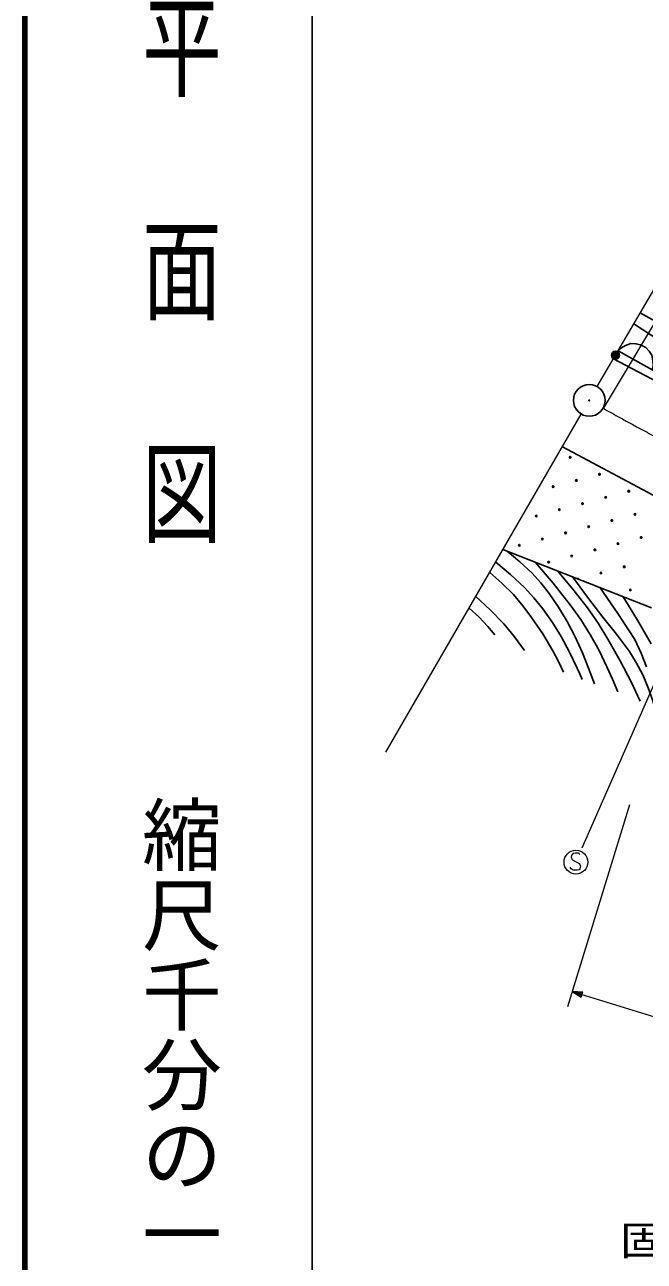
# Model space of a CAD drawing. Units: millimetres, scale not verified. Extents: x 40000 to 680000, y 20000 to 380000.
# Drawn here: x 40000 to 78794, y 261784 to 339257 of the extents above; entities that cross this region are included whole.
import ezdxf
from ezdxf.enums import TextEntityAlignment as Align

# ---------------------------------------------------------------- set-up
doc = ezdxf.new("R2010")
doc.units = ezdxf.units.MM
doc.header["$LTSCALE"] = 1000
doc.linetypes.add('CHAIN', pattern=[18.5, 12, -1.5, 3.5, -1.5])
for name, color, linetype, lineweight in [('M-BGD', 7, 'Continuous', 25), ('M-BGD-HTXT', 7, 'Continuous', 13), ('M-BMK', 2, 'CHAIN', 13), ('M-TTL', 2, 'Continuous', 140), ('M-TTL-BAND', 7, 'Continuous', 25)]:
    doc.layers.add(name, color=color, linetype=linetype, lineweight=lineweight)
doc.layers.add('M-OTRS', color=7, linetype='Continuous')
doc.styles.add('@ＭＳ ゴシック', font='')
doc.styles.add('ＭＳ ゴシック', font='')
doc.styles.get('@ＭＳ ゴシック').set_extended_font_data('@MS Gothic')
doc.styles.get('ＭＳ ゴシック').set_extended_font_data('MS Gothic')

# ---------------------------------------------------------------- blocks, each defined once
blk = doc.blocks.new('BUHIN1')
at = {"color": 7, "linetype": 'Continuous', "lineweight": 25}
blk.add_lwpolyline([(893, -841), (1019, -572), (1076, -297), (1087, 63), (991, 355), (844, 620), (568, 880), (295, 1011), (-2, 1089), (-361, 1056), (-628, 979), (-893, 841)], dxfattribs=at)
blk = doc.blocks.new('BUHIN101')
at = {"color": 3, "linetype": 'Continuous', "lineweight": 25}
for radius in [995, 30]:
    blk.add_circle((0, 0), radius, dxfattribs=at)
blk = doc.blocks.new('BUHIN105')
at = {"color": 7, "linetype": 'Continuous', "lineweight": 13}
blk.add_lwpolyline([(343, 413), (314, 467), (265, 506), (193, 539), (80, 568), (-21, 566), (-115, 531), (-182, 463), (-207, 380), (-217, 325), (-206, 245), (-165, 192), (175, -136), (202, -213), (208, -311), (179, -396), (137, -459), (69, -512), (-52, -517), (-219, -475), (-289, -446), (-350, -396), (-395, -327), (-425, -230)], dxfattribs=at)
blk.add_circle((0, 0), 746, dxfattribs=at)

msp = doc.modelspace()

# ---------------------------------------------------------------- linework, layer by layer
at = {"layer": 'M-BGD'}
for p, q in [((77156, 318820), (81434, 316421)), ((73665, 312808), (83587, 307507)), ((79245, 302717), (69943, 306371))]:
    msp.add_line(p, q, dxfattribs=at)
for points in [[(78546, 321202), (82900, 318779), (87284, 316385), (90437, 314718), (93627, 313100), (96920, 311507), (100241, 309966), (102592, 308937), (104977, 307959), (106575, 307350), (108203, 306794), (109278, 306486), (110377, 306235), (112988, 305774), (115597, 305252), (118706, 304542), (121826, 303892), (123982, 303422), (126134, 302892), (128627, 302205), (131114, 301458), (134219, 300471), (137328, 299463)], [(78143, 320512), (80724, 318835), (83338, 317210), (85667, 315840), (87971, 314415), (89247, 313522), (90498, 312576)], [(76871, 318330), (83891, 314623), (88159, 312587), (92788, 310552), (101620, 307367), (106785, 305699), (116256, 302998), (128466, 300336), (171543, 290840), (178895, 289706), (183907, 289194), (189694, 288792), (197684, 288948)], [(70206, 306268), (71007, 305606), (71766, 304901), (72327, 304280), (72843, 303618), (73428, 302756), (73961, 301863), (74466, 300901), (74922, 299904), (75310, 298943), (75679, 297962)], [(69492, 305590), (70411, 304819), (71288, 304003), (71888, 303350), (72444, 302656), (73041, 301804), (73589, 300919), (74120, 299947), (74603, 298939), (74756, 298592), (74911, 298234)], [(71988, 305568), (73097, 304261), (74161, 302914), (74820, 301984), (75434, 301014), (75968, 300043), (76453, 299034), (76799, 298257), (77138, 297465)], [(69119, 304946), (69886, 304273), (70615, 303553), (71197, 302858), (71738, 302115), (72435, 301088), (73078, 300032), (73419, 299368), (73742, 298683)], [(73352, 305032), (74322, 303896), (75246, 302720), (75906, 301757), (76517, 300760), (77286, 299413), (78001, 298039), (78269, 297459), (78529, 296874)], [(74323, 304650), (75236, 303382), (76204, 302139), (77057, 301083), (77870, 299981), (78311, 299266), (78700, 298520), (79041, 297721), (79328, 296891), (79416, 296615), (79506, 296329)], [(76030, 303980), (77143, 302369), (78202, 300730), (78595, 299893), (78933, 299026)], [(68250, 303443), (69150, 302600), (70005, 301717), (70672, 300900), (71293, 300044)], [(77480, 303410), (78376, 301953), (79223, 300461)], [(67824, 302706), (68432, 302150), (68998, 301552), (69218, 301296), (69436, 301036)]]:
    msp.add_lwpolyline(points, dxfattribs=at)
for centre, radius in [((76987, 318550), 249), ((76987, 318550), 220), ((76987, 318550), 191), ((76987, 318550), 161), ((76987, 318550), 132), ((76987, 318550), 97.5), ((76987, 318550), 67.5), ((76987, 318550), 38.8), ((76987, 318550), 7.5), ((74153, 312154), 49.8), ((74541, 310705), 49.8), ((75990, 311092), 49.8), ((73092, 310318), 49.8), ((77826, 310031), 49.8), ((74928, 309256), 49.8), ((76377, 309643), 49.8), ((72030, 308482), 49.8), ((73479, 308869), 49.8), ((78214, 308581), 49.8), ((75315, 307807), 49.8), ((76764, 308194), 49.8), ((72417, 307032), 49.8), ((73866, 307420), 49.8), ((77152, 306745), 49.8), ((78601, 307132), 49.8), ((70968, 306645), 49.8), ((74253, 305971), 49.8), ((75703, 306358), 49.8), ((72804, 305583), 49.8), ((77539, 305296), 49.8), ((76090, 304909), 49.8), ((77926, 303847), 49.8)]:
    msp.add_circle(centre, radius, dxfattribs=at)
msp.add_arc((74641, 304521), 49.8, 343.27959, 153.82438, dxfattribs=at)
at = {"layer": 'M-BGD-HTXT'}
for p, q in [((75853, 316585), (88386, 338075)), ((76234, 315221), (86600, 332503)), ((62610, 293690), (74849, 314856)), ((83587, 307507), (74893, 287675)), ((77865, 290372), (73987, 277723)), ((74280, 278679), (119284, 264881))]:
    msp.add_line(p, q, dxfattribs=at)
for points in [[(74280, 278679), (74854, 278333), (74949, 278644)], [(74407, 278640), (74896, 278609), (74829, 278391)], [(74469, 278621), (74865, 278593), (74813, 278422)], [(74533, 278601), (74835, 278577), (74797, 278452)], [(74595, 278582), (74804, 278561), (74781, 278483)]]:
    msp.add_lwpolyline(points, close=True, dxfattribs=at)
for points in [[(74343, 278659), (74926, 278625), (74845, 278361), (74345, 278659)], [(74769, 278529), (74659, 278563), (74774, 278544), (74764, 278513), (74659, 278563)]]:
    msp.add_lwpolyline(points, dxfattribs=at)
at = {"layer": 'M-BMK'}
msp.add_arc((154594, 454721), 160002, 240.67032, 257.55322, dxfattribs=at)
at = {"layer": 'M-TTL'}
msp.add_line((40000, 380000), (40000, 20000), dxfattribs=at)
at = {"layer": 'M-TTL-BAND'}
msp.add_line((58000, 370000), (58000, 20000), dxfattribs=at)

# ---------------------------------------------------------------- block references
at = {"layer": 'M-BGD', "rotation": 14.0046}
msp.add_blockref('BUHIN1', (78226, 318220), dxfattribs=at)
at = {"layer": 'M-BGD-HTXT', "rotation": 14.0046}
msp.add_blockref('BUHIN105', (74518, 286792), dxfattribs=at)
at = {"layer": 'M-OTRS', "rotation": 14.0046}
msp.add_blockref('BUHIN101', (75350, 315722), dxfattribs=at)

# ---------------------------------------------------------------- texts
at = {"layer": 'M-BGD-HTXT', "style": 'ＭＳ ゴシック', "width": 1.2}
msp.add_text('固屋の谷', height=1833, dxfattribs=at).set_placement((77267, 261618), align=Align.BOTTOM_LEFT)
at = {"layer": 'M-TTL-BAND', "style": '@ＭＳ ゴシック', "width": 1.4}
msp.add_text('平  面  図', height=3666, rotation=270, dxfattribs=at).set_placement((49777, 306475), align=Align.MIDDLE_RIGHT)
at = {"layer": 'M-TTL-BAND', "style": '@ＭＳ ゴシック'}
msp.add_text('縮尺千分の一', height=3666, rotation=270, dxfattribs=at).set_placement((49777, 261030), align=Align.MIDDLE_RIGHT)

doc.saveas('drawing.dxf')
